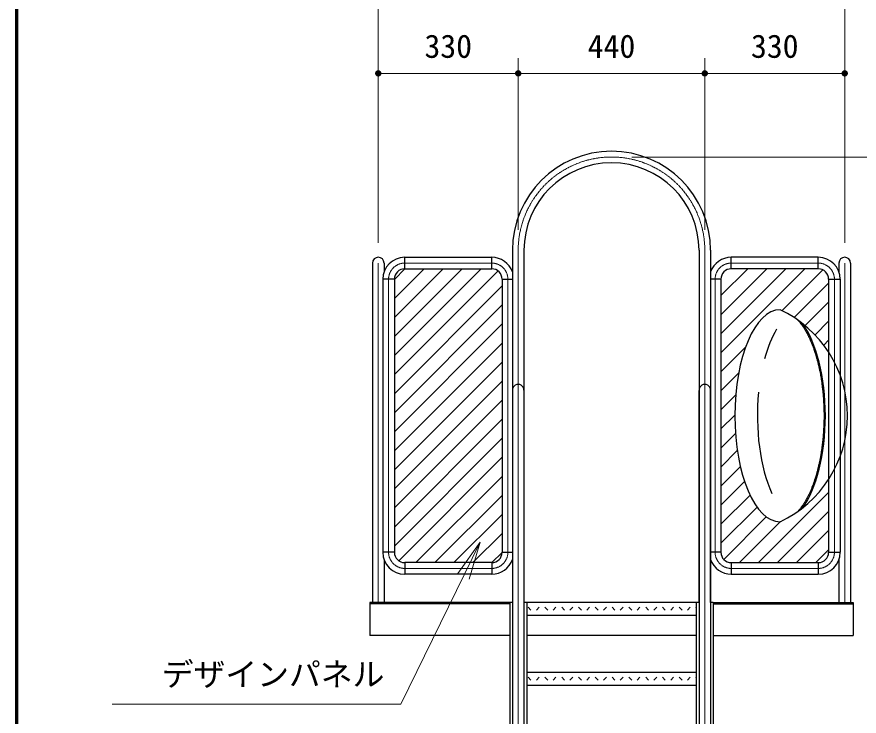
# Model space of a CAD drawing. Units: millimetres at full size, sheet at 1:30. Extents: x 450 to 12150, y 450 to 8460.
# Drawn here: x 450 to 2436, y 4122 to 5771 of the extents above; entities that cross this region are included whole.
import ezdxf
from ezdxf.enums import TextEntityAlignment as Align

# ---------------------------------------------------------------- set-up
doc = ezdxf.new("R2010")
doc.units = ezdxf.units.MM
doc.header["$LTSCALE"] = 30
doc.linetypes.add('USER1', pattern=[0.3, 0.2, -0.025, 0.05, -0.025])
for name, color, linetype, lineweight in [('D-BMK\u3000構造物基準線(中心線等)', 2, 'USER1', 13), ('D-STR-DIM\u3000寸法線、寸法値', 7, 'Continuous', 13), ('D-STR-HTXT\u3000旗上げ', 7, 'Continuous', 13), ('D-STR\u3000構造物外形線', 1, 'Continuous', 25), ('D-TTL', 7, 'Continuous', 70)]:
    doc.layers.add(name, color=color, linetype=linetype, lineweight=lineweight)
doc.styles.add('ＭＳ ゴシック', font='')
doc.styles.get('ＭＳ ゴシック').set_extended_font_data('MS Gothic')

# ---------------------------------------------------------------- blocks, each defined once
blk = doc.blocks.new('filled_dot')
at = {"color": 0, "linetype": 'Continuous', "lineweight": -2, "const_width": 1.25}
blk.add_lwpolyline([(-0.625, 0, 1), (0.625, 0, 1)], format="xyb", close=True, dxfattribs=at)
blk = doc.blocks.new('open_arrow')
at = {"color": 0, "linetype": 'Continuous', "lineweight": -2}
blk.add_lwpolyline([(7.5, 1.25), (0, 0), (7.5, -1.25)], dxfattribs=at)

msp = doc.modelspace()

# ---------------------------------------------------------------- linework, layer by layer
at = {"layer": 'D-BMK\u3000構造物基準線(中心線等)'}
for p, q in [((1632.28, 5220.17), (1632.28, 3620.5)), ((2072.28, 5220.17), (2072.28, 3620.5)), ((1302.28, 5190.17), (1302.28, 4390.17)), ((1364.69, 5190.17), (1569.87, 5190.17)), ((2339.87, 5190.17), (2134.69, 5190.17)), ((2402.28, 5190.17), (2402.28, 4390.17)), ((1326.59, 5152.07), (1326.59, 4508.27)), ((1607.97, 5152.07), (1607.97, 4508.27)), ((2096.59, 5152.07), (2096.59, 4508.27)), ((2377.97, 5152.07), (2377.97, 4508.27)), ((1569.87, 4470.17), (1364.69, 4470.17)), ((2134.69, 4470.17), (2339.87, 4470.17))]:
    msp.add_line(p, q, dxfattribs=at)
for centre, radius, start, end in [((1852.28, 5220.17), 220, 0, 180), ((1364.69, 5152.07), 38.1, 90, 180), ((1569.87, 5152.07), 38.1, 0, 90), ((2134.69, 5152.07), 38.1, 90, 180), ((2339.87, 5152.07), 38.1, 0, 90), ((1364.69, 4508.27), 38.1, 180, 270), ((1569.87, 4508.27), 38.1, 270, 0), ((2134.69, 4508.27), 38.1, 180, 270), ((2339.87, 4508.27), 38.1, 270, 0)]:
    msp.add_arc(centre, radius, start, end, dxfattribs=at)
at = {"layer": 'D-STR-DIM\u3000寸法線、寸法値'}
for p, q in [((1302.28, 5251.77), (1302.28, 5871.02)), ((2402.28, 5251.77), (2402.28, 5871.02)), ((1302.28, 5238.17), (1302.28, 5673.38)), ((1632.28, 5268.17), (1632.28, 5673.38)), ((1632.28, 5268.17), (1632.28, 5673.38)), ((2072.28, 5268.17), (2072.28, 5673.38)), ((2072.28, 5268.17), (2072.28, 5673.38)), ((2402.28, 5238.17), (2402.28, 5673.38)), ((1632.28, 5637.38), (1302.28, 5637.38)), ((1632.28, 5637.38), (2072.28, 5637.38)), ((2072.28, 5637.38), (2402.28, 5637.38)), ((1900.28, 5440.17), (2783.85, 5440.17)), ((1900.28, 5440.17), (3045.12, 5440.17))]:
    msp.add_line(p, q, dxfattribs=at)
at = {"layer": 'D-STR-HTXT\u3000旗上げ'}
msp.add_lwpolyline([(1542.93, 4532.05), (1355.4, 4149.96), (1343.4, 4149.96), (674.7, 4149.96), (1009.05, 4149.96)], dxfattribs=at)
at = {"layer": 'D-STR\u3000構造物外形線'}
for p, q in [((1618.68, 5220.17), (1618.68, 3620.5)), ((1645.88, 5220.17), (1645.88, 3620.5)), ((2058.68, 5220.17), (2058.68, 3620.5)), ((2085.88, 5220.17), (2085.88, 3620.5)), ((1288.68, 5190.17), (1288.68, 4390.17)), ((1315.88, 5190.17), (1315.88, 5169.12)), ((1364.69, 5203.77), (1569.87, 5203.77)), ((1364.69, 5176.57), (1364.69, 5203.77)), ((1569.87, 5176.57), (1569.87, 5203.77)), ((2339.87, 5203.77), (2134.69, 5203.77)), ((2134.69, 5176.57), (2134.69, 5203.77)), ((2339.87, 5176.57), (2339.87, 5203.77)), ((2388.68, 5190.17), (2388.68, 5169.12)), ((2415.88, 5190.17), (2415.88, 4390.17)), ((1340.19, 5151.53), (1365.23, 5176.57)), ((1340.19, 5106.63), (1410.13, 5176.57)), ((1340.19, 5061.72), (1455.03, 5176.57)), ((1340.19, 5016.82), (1499.93, 5176.57)), ((1340.19, 4971.92), (1544.84, 5176.57)), ((1340.19, 4927.02), (1584.72, 5171.56)), ((1364.36, 5176.57), (1569.87, 5176.57)), ((2110.19, 5113.3), (2173.45, 5176.57)), ((2110.19, 5068.4), (2218.35, 5176.57)), ((2110.19, 5023.5), (2263.26, 5176.57)), ((2110.19, 4978.6), (2308.16, 5176.57)), ((2340.2, 5176.57), (2134.69, 5176.57)), ((2254.49, 5078), (2350.59, 5174.1)), ((1312.99, 5152.07), (1312.99, 4508.27)), ((1340.19, 5152.07), (1312.99, 5152.07)), ((1340.19, 5152.07), (1340.19, 4508.27)), ((1594.37, 5152.07), (1594.37, 4508.27)), ((1594.37, 5152.07), (1618.68, 5152.07)), ((2110.19, 5152.07), (2085.88, 5152.07)), ((2110.19, 5152.07), (2110.19, 4508.27)), ((2364.37, 5152.07), (2364.37, 4508.27)), ((2364.37, 5152.07), (2391.57, 5152.07)), ((2391.57, 5152.07), (2391.57, 4508.27)), ((1340.19, 4882.12), (1594.37, 5136.3)), ((2283.1, 5061.71), (2364.37, 5142.98)), ((1340.19, 4837.22), (1594.37, 5091.4)), ((2308.94, 5042.65), (2364.37, 5098.08)), ((1340.19, 4792.32), (1594.37, 5046.5)), ((2332.17, 5020.98), (2364.37, 5053.18)), ((2352.8, 4996.71), (2364.37, 5008.28)), ((1340.19, 4747.42), (1594.37, 5001.6)), ((2110.19, 4933.7), (2168.32, 4991.83)), ((1340.19, 4702.51), (1594.37, 4956.7)), ((2110.19, 4888.8), (2152, 4930.61)), ((1340.19, 4657.61), (1594.37, 4911.8)), ((1618.68, 4890.05), (1618.68, 4390.17)), ((1645.88, 4890.01), (1645.88, 4390.17)), ((2058.68, 4390.17), (2058.68, 4890.01)), ((2085.88, 4390.17), (2085.88, 4890.05)), ((1340.19, 4612.71), (1594.37, 4866.9)), ((2110.19, 4843.9), (2145.04, 4878.75)), ((2110.19, 4799), (2143.01, 4831.82)), ((1340.19, 4567.81), (1594.37, 4821.99)), ((2110.19, 4754.09), (2144.51, 4788.42)), ((1340.19, 4522.91), (1594.37, 4777.09)), ((2110.19, 4709.19), (2148.95, 4747.95)), ((1350.49, 4488.31), (1594.37, 4732.19)), ((2110.19, 4664.29), (2156.1, 4710.2)), ((1390.85, 4483.77), (1594.37, 4687.29)), ((2110.19, 4619.39), (2165.99, 4675.19)), ((2199.07, 4483.77), (2364.37, 4649.07)), ((1435.75, 4483.77), (1594.37, 4642.39)), ((2110.19, 4574.49), (2178.88, 4643.19)), ((2110.19, 4529.59), (2195.47, 4614.87)), ((1480.65, 4483.77), (1594.37, 4597.49)), ((2116.91, 4491.41), (2217.38, 4591.88)), ((2243.98, 4483.77), (2364.37, 4604.17)), ((2154.17, 4483.77), (2251.1, 4580.7)), ((1525.55, 4483.77), (1594.37, 4552.59)), ((2288.88, 4483.77), (2364.37, 4559.26)), ((2333.78, 4483.77), (2364.37, 4514.36)), ((1340.19, 4508.27), (1312.99, 4508.27)), ((1315.88, 4491.22), (1315.88, 4390.17)), ((1570.46, 4483.78), (1594.36, 4507.68)), ((1594.37, 4508.27), (1618.68, 4508.27)), ((2110.19, 4508.27), (2085.88, 4508.27)), ((2364.37, 4508.27), (2391.57, 4508.27)), ((2388.68, 4491.22), (2388.68, 4390.17)), ((1569.87, 4483.77), (1364.69, 4483.77)), ((1364.69, 4483.77), (1364.69, 4456.57)), ((1569.87, 4483.77), (1569.87, 4456.57)), ((2134.69, 4483.77), (2339.87, 4483.77)), ((2134.69, 4483.77), (2134.69, 4456.57)), ((2339.87, 4483.77), (2339.87, 4456.57)), ((1569.87, 4456.57), (1364.69, 4456.57)), ((2134.69, 4456.57), (2339.87, 4456.57)), ((1282.28, 4390.17), (1282.28, 4311.97)), ((1612.28, 4390.17), (1282.28, 4390.17)), ((1612.28, 4390.17), (1612.28, 3090.17)), ((1618.68, 4390.17), (1612.28, 4390.17)), ((2058.68, 4390.17), (1645.88, 4390.17)), ((1652.28, 4390.17), (1652.28, 3090.17)), ((2052.28, 4390.17), (2052.28, 3090.17)), ((2092.28, 4390.17), (2085.88, 4390.17)), ((2092.28, 4390.17), (2092.28, 3090.17)), ((2092.28, 4390.17), (2422.28, 4390.17)), ((2422.28, 4390.17), (2422.28, 4311.97)), ((1612.28, 4386.97), (1282.28, 4386.97)), ((1662.43, 4372.03), (1655.72, 4378.75)), ((1675.03, 4372.03), (1681.75, 4378.75)), ((1702.03, 4372.03), (1695.31, 4378.75)), ((1714.63, 4372.03), (1721.35, 4378.75)), ((1741.63, 4372.03), (1734.91, 4378.75)), ((1754.23, 4372.03), (1760.95, 4378.75)), ((1781.23, 4372.03), (1774.51, 4378.75)), ((1793.83, 4372.03), (1800.54, 4378.75)), ((1820.83, 4372.03), (1814.11, 4378.75)), ((1833.42, 4372.03), (1840.14, 4378.75)), ((1860.42, 4372.03), (1853.71, 4378.75)), ((1873.02, 4372.03), (1879.74, 4378.75)), ((1900.02, 4372.03), (1893.3, 4378.75)), ((1912.62, 4372.03), (1919.34, 4378.75)), ((1939.62, 4372.03), (1932.9, 4378.75)), ((1952.22, 4372.03), (1958.93, 4378.75)), ((1979.22, 4372.03), (1972.5, 4378.75)), ((1991.82, 4372.03), (1998.53, 4378.75)), ((2018.82, 4372.03), (2012.1, 4378.75)), ((2031.41, 4372.03), (2038.13, 4378.75)), ((2052.28, 4378.17), (2051.7, 4378.75)), ((2092.28, 4386.97), (2422.28, 4386.97)), ((1652.28, 4360.17), (2052.28, 4360.17)), ((1612.28, 4311.97), (1282.28, 4311.97)), ((2052.28, 4311.97), (1652.28, 4311.97)), ((2092.28, 4311.97), (2422.28, 4311.97)), ((2052.28, 4225.17), (1652.28, 4225.17)), ((1662.43, 4207.03), (1655.72, 4213.75)), ((1675.03, 4207.03), (1681.75, 4213.75)), ((1702.03, 4207.03), (1695.31, 4213.75)), ((1714.63, 4207.03), (1721.35, 4213.75)), ((1741.63, 4207.03), (1734.91, 4213.75)), ((1754.23, 4207.03), (1760.95, 4213.75)), ((1781.23, 4207.03), (1774.51, 4213.75)), ((1793.83, 4207.03), (1800.54, 4213.75)), ((1820.83, 4207.03), (1814.11, 4213.75)), ((1833.42, 4207.03), (1840.14, 4213.75)), ((1860.42, 4207.03), (1853.71, 4213.75)), ((1873.02, 4207.03), (1879.74, 4213.75)), ((1900.02, 4207.03), (1893.3, 4213.75)), ((1912.62, 4207.03), (1919.34, 4213.75)), ((1939.62, 4207.03), (1932.9, 4213.75)), ((1952.22, 4207.03), (1958.93, 4213.75)), ((1979.22, 4207.03), (1972.5, 4213.75)), ((1991.82, 4207.03), (1998.53, 4213.75)), ((2018.82, 4207.03), (2012.1, 4213.75)), ((2031.41, 4207.03), (2038.13, 4213.75)), ((2052.28, 4213.17), (2051.7, 4213.75)), ((1652.28, 4195.17), (2052.28, 4195.17))]:
    msp.add_line(p, q, dxfattribs=at)
for centre, radius, start, end in [((1852.28, 5220.17), 233.6, 0, 180), ((1852.28, 5220.17), 206.4, 0, 180), ((1302.28, 5190.17), 13.6, 90, 180), ((1302.28, 5190.17), 13.6, 0, 90), ((1364.69, 5152.07), 51.7, 90, 180), ((1569.87, 5152.07), 51.7, 19.25343, 90), ((2134.69, 5152.07), 51.7, 90, 160.74657), ((2339.87, 5152.07), 51.7, 0, 90), ((2402.28, 5190.17), 13.6, 90, 180), ((2402.28, 5190.17), 13.6, 0, 90), ((1364.69, 5152.07), 24.5, 90, 180), ((1569.87, 5152.07), 24.5, 0, 90), ((2134.69, 5152.07), 24.5, 90, 180), ((2339.87, 5152.07), 24.5, 0, 90), ((2132.32, 4830.17), 276.31, 295.16159, 64.83841), ((1632.28, 4890.45), 13.6, 359.84514, 180.15486), ((2072.28, 4890.45), 13.6, 359.84514, 180.15486), ((1364.69, 4508.27), 51.7, 180, 270), ((1364.69, 4508.27), 24.5, 180, 270), ((1569.87, 4508.27), 24.5, 270, 0), ((1569.87, 4508.27), 51.7, 270, 340.74657), ((2134.69, 4508.27), 51.7, 199.25343, 270), ((2134.69, 4508.27), 24.5, 180, 270), ((2339.87, 4508.27), 24.5, 270, 0), ((2339.87, 4508.27), 51.7, 270, 0)]:
    msp.add_arc(centre, radius, start, end, dxfattribs=at)
for centre, start_param, end_param in [((2249.8, 4830.17), 3.1415927, 6.2831853), ((2249.8, 4830.17), 0.512794, 2.6287986), ((2303.17, 4830.17), 3.7601642, 4.1458824), ((2303.17, 4830.17), 4.4896401, 5.5329466)]:
    msp.add_ellipse(centre, major_axis=(0, -250.09), ratio=0.426998, start_param=start_param, end_param=end_param, dxfattribs=at)
msp.add_open_spline([(2290.92, 5056.43), (2291.53, 5055.79), (2293.33, 5053.84), (2293.91, 5053.18), (2294.5, 5052.51), (2296.23, 5050.47), (2296.79, 5049.78), (2297.38, 5049.07), (2299.08, 5046.9), (2299.63, 5046.17), (2300.21, 5045.4), (2301.91, 5043.05), (2302.48, 5042.27), (2302.54, 5042.19), (2302.71, 5041.94), (2302.77, 5041.86), (2302.83, 5041.78), (2303, 5041.53), (2303.06, 5041.45), (2303.11, 5041.37), (2303.28, 5041.12), (2303.34, 5041.04), (2303.4, 5040.96), (2303.57, 5040.71), (2303.63, 5040.63), (2304.15, 5039.85), (2305.73, 5037.51), (2306.24, 5036.72), (2306.75, 5035.93), (2308.23, 5033.56), (2308.71, 5032.76), (2309.21, 5031.93), (2310.68, 5029.41), (2311.15, 5028.57), (2311.67, 5027.66), (2313.16, 5024.9), (2313.66, 5023.99), (2313.77, 5023.78), (2314.11, 5023.14), (2314.22, 5022.93), (2314.33, 5022.72), (2314.67, 5022.08), (2314.78, 5021.87), (2314.89, 5021.66), (2315.22, 5021.01), (2315.33, 5020.8), (2315.44, 5020.59), (2315.77, 5019.95), (2315.87, 5019.74), (2316.3, 5018.9), (2317.56, 5016.38), (2317.97, 5015.53), (2318.37, 5014.72), (2319.53, 5012.25), (2319.9, 5011.42), (2320.29, 5010.57), (2321.42, 5008), (2321.79, 5007.14), (2322.19, 5006.2), (2323.37, 5003.37), (2323.76, 5002.42), (2323.91, 5002.05), (2324.37, 5000.92), (2324.52, 5000.54), (2324.67, 5000.16), (2325.13, 4999), (2325.29, 4998.62), (2325.44, 4998.23), (2325.89, 4997.07), (2326.04, 4996.69), (2326.19, 4996.31), (2326.63, 4995.18), (2326.77, 4994.81), (2327.09, 4993.97), (2328.05, 4991.45), (2328.35, 4990.61), (2328.65, 4989.81), (2329.5, 4987.41), (2329.78, 4986.61), (2330.06, 4985.79), (2330.89, 4983.32), (2331.16, 4982.49), (2331.45, 4981.58), (2332.32, 4978.84), (2332.6, 4977.93), (2332.78, 4977.36), (2333.3, 4975.66), (2333.47, 4975.09), (2333.65, 4974.5), (2334.19, 4972.73), (2334.36, 4972.13), (2334.54, 4971.54), (2335.07, 4969.77), (2335.24, 4969.18), (2335.4, 4968.62), (2335.9, 4966.93), (2336.06, 4966.37), (2336.28, 4965.58), (2336.94, 4963.24), (2337.16, 4962.45), (2337.36, 4961.73), (2337.94, 4959.54), (2338.13, 4958.81), (2338.32, 4958.08), (2338.87, 4955.87), (2339.05, 4955.13), (2339.24, 4954.32), (2339.81, 4951.89), (2340, 4951.08), (2340.18, 4950.33), (2340.69, 4948.08), (2340.85, 4947.33), (2341.03, 4946.52), (2341.57, 4944.11), (2341.74, 4943.3), (2341.92, 4942.48), (2342.45, 4940.02), (2342.63, 4939.2), (2342.8, 4938.41), (2343.3, 4936.02), (2343.46, 4935.22), (2343.74, 4933.87), (2344.55, 4929.8), (2344.81, 4928.45), (2345.05, 4927.2), (2345.73, 4923.43), (2345.94, 4922.18), (2346.16, 4920.91), (2346.76, 4917.11), (2346.95, 4915.84), (2347.16, 4914.44), (2347.75, 4910.25), (2347.94, 4908.85), (2348.09, 4907.77), (2348.51, 4904.53), (2348.65, 4903.45), (2348.8, 4902.32), (2349.22, 4898.91), (2349.36, 4897.78), (2349.5, 4896.65), (2349.91, 4893.27), (2350.04, 4892.14), (2350.16, 4891.08), (2350.52, 4887.9), (2350.64, 4886.83), (2350.76, 4885.68), (2351.12, 4882.21), (2351.23, 4881.05), (2351.33, 4879.99), (2351.61, 4876.79), (2351.7, 4875.72), (2351.78, 4874.65), (2352.01, 4871.41), (2352.08, 4870.34), (2352.15, 4869.15), (2352.35, 4865.57), (2352.41, 4864.38), (2352.48, 4863.02), (2352.66, 4858.92), (2352.72, 4857.56), (2352.78, 4856.09), (2352.96, 4851.7), (2353.01, 4850.24), (2353.06, 4848.79), (2353.21, 4844.45), (2353.25, 4843), (2353.29, 4841.68), (2353.39, 4837.73), (2353.42, 4836.42), (2353.44, 4835.49), (2353.48, 4832.7), (2353.49, 4831.78), (2353.5, 4830.93), (2353.51, 4828.39), (2353.5, 4827.55), (2353.5, 4826.7), (2353.46, 4824.16), (2353.45, 4823.31), (2353.43, 4822.38), (2353.36, 4819.57), (2353.33, 4818.64), (2353.28, 4817.05), (2353.11, 4812.28), (2353.04, 4810.69), (2352.97, 4808.94), (2352.74, 4803.69), (2352.66, 4801.94), (2352.58, 4800.22), (2352.32, 4795.06), (2352.22, 4793.33), (2352.14, 4791.83), (2351.87, 4787.33), (2351.78, 4785.83), (2351.74, 4785.16), (2351.6, 4783.16), (2351.55, 4782.49), (2351.5, 4781.89), (2351.35, 4780.07), (2351.3, 4779.46), (2351.24, 4778.86), (2351.07, 4777.05), (2351, 4776.45), (2350.94, 4775.79), (2350.72, 4773.81), (2350.65, 4773.15), (2350.44, 4771.42), (2349.82, 4766.26), (2349.61, 4764.53), (2349.36, 4762.57), (2348.59, 4756.69), (2348.33, 4754.73), (2348.07, 4752.81), (2347.28, 4747.07), (2347.01, 4745.16), (2346.78, 4743.58), (2346.07, 4738.84), (2345.83, 4737.26), (2345.76, 4736.84), (2345.56, 4735.6), (2345.49, 4735.19), (2345.43, 4734.81), (2345.23, 4733.68), (2345.16, 4733.31), (2345.09, 4732.93), (2344.88, 4731.81), (2344.81, 4731.44), (2344.73, 4731.04), (2344.49, 4729.83), (2344.41, 4729.43), (2344.04, 4727.69), (2342.92, 4722.47), (2342.54, 4720.73), (2342.08, 4718.66), (2340.67, 4712.48), (2340.19, 4710.42), (2339.73, 4708.42), (2338.31, 4702.43), (2337.82, 4700.44), (2337.44, 4698.9), (2336.27, 4694.3), (2335.87, 4692.76), (2335.82, 4692.56), (2335.66, 4691.97), (2335.6, 4691.77), (2335.55, 4691.59), (2335.4, 4691.04), (2335.34, 4690.86), (2335.29, 4690.67), (2335.13, 4690.13), (2335.08, 4689.95), (2335.02, 4689.76), (2334.85, 4689.18), (2334.78, 4688.99), (2334.25, 4687.36), (2332.65, 4682.48), (2332.1, 4680.86), (2331.41, 4678.82), (2329.29, 4672.73), (2328.57, 4670.71), (2327.88, 4668.76), (2325.78, 4662.94), (2325.06, 4661), (2324.55, 4659.64), (2322.96, 4655.57), (2322.44, 4654.22), (2322.42, 4654.17), (2322.36, 4654.03), (2322.34, 4653.98), (2322.32, 4653.93), (2322.26, 4653.8), (2322.24, 4653.75), (2322.22, 4653.71), (2322.17, 4653.58), (2322.15, 4653.54), (2322.13, 4653.49), (2322.07, 4653.36), (2322.05, 4653.32), (2321.58, 4652.31), (2320.19, 4649.28), (2319.7, 4648.28), (2319.14, 4647.12), (2317.41, 4643.68), (2316.82, 4642.53), (2316.22, 4641.36), (2314.38, 4637.85), (2313.76, 4636.69), (2313.19, 4635.62), (2311.45, 4632.42), (2310.86, 4631.36), (2310.42, 4630.57), (2309.08, 4628.19), (2308.62, 4627.41), (2308.2, 4626.7), (2306.91, 4624.57), (2306.46, 4623.87), (2305.99, 4623.14), (2304.55, 4620.98), (2304.06, 4620.27), (2303.47, 4619.43), (2301.67, 4616.95), (2301.08, 4616.12), (2301.01, 4616.02), (2300.8, 4615.74), (2300.74, 4615.65), (2300.67, 4615.56), (2300.46, 4615.28), (2300.39, 4615.18), (2300.32, 4615.09), (2300.11, 4614.8), (2300.03, 4614.71), (2299.96, 4614.61), (2299.75, 4614.33), (2299.68, 4614.24), (2299.27, 4613.7), (2298.03, 4612.09), (2297.61, 4611.56), (2297.19, 4611.04), (2295.92, 4609.49), (2295.49, 4608.98), (2295.06, 4608.47), (2293.73, 4606.95), (2293.28, 4606.45), (2292.81, 4605.94), (2291.4, 4604.41), (2290.92, 4603.91)], degree=3, knots=[0, 0, 0, 0, 1, 1, 1, 2, 2, 2, 3, 3, 3, 4, 4, 4, 5, 5, 5, 6, 6, 6, 7, 7, 7, 8, 8, 8, 9, 9, 9, 10, 10, 10, 11, 11, 11, 12, 12, 12, 13, 13, 13, 14, 14, 14, 15, 15, 15, 16, 16, 16, 17, 17, 17, 18, 18, 18, 19, 19, 19, 20, 20, 20, 21, 21, 21, 22, 22, 22, 23, 23, 23, 24, 24, 24, 25, 25, 25, 26, 26, 26, 27, 27, 27, 28, 28, 28, 29, 29, 29, 30, 30, 30, 31, 31, 31, 32, 32, 32, 33, 33, 33, 34, 34, 34, 35, 35, 35, 36, 36, 36, 37, 37, 37, 38, 38, 38, 39, 39, 39, 40, 40, 40, 41, 41, 41, 42, 42, 42, 43, 43, 43, 44, 44, 44, 45, 45, 45, 46, 46, 46, 47, 47, 47, 48, 48, 48, 49, 49, 49, 50, 50, 50, 51, 51, 51, 52, 52, 52, 53, 53, 53, 54, 54, 54, 55, 55, 55, 56, 56, 56, 57, 57, 57, 58, 58, 58, 59, 59, 59, 60, 60, 60, 61, 61, 61, 62, 62, 62, 63, 63, 63, 64, 64, 64, 65, 65, 65, 66, 66, 66, 67, 67, 67, 68, 68, 68, 69, 69, 69, 70, 70, 70, 71, 71, 71, 72, 72, 72, 73, 73, 73, 74, 74, 74, 75, 75, 75, 76, 76, 76, 77, 77, 77, 78, 78, 78, 79, 79, 79, 80, 80, 80, 81, 81, 81, 82, 82, 82, 83, 83, 83, 84, 84, 84, 85, 85, 85, 86, 86, 86, 87, 87, 87, 88, 88, 88, 89, 89, 89, 90, 90, 90, 91, 91, 91, 92, 92, 92, 93, 93, 93, 94, 94, 94, 95, 95, 95, 96, 96, 96, 97, 97, 97, 98, 98, 98, 99, 99, 99, 100, 100, 100, 101, 101, 101, 102, 102, 102, 103, 103, 103, 104, 104, 104, 105, 105, 105, 106, 106, 106, 107, 107, 107, 108, 108, 108, 108], dxfattribs=at)
at = {"layer": 'D-TTL'}
msp.add_lwpolyline([(450, 450), (450, 8460), (12150, 8460), (12150, 450)], close=True, dxfattribs=at)

# ---------------------------------------------------------------- block references
at = {"layer": 'D-STR-DIM\u3000寸法線、寸法値', "xscale": 6, "yscale": 6}
for p in [(1302.28, 5637.38), (1632.28, 5637.38), (2072.28, 5637.38)]:
    msp.add_blockref('filled_dot', p, dxfattribs=at)
at = {"layer": 'D-STR-DIM\u3000寸法線、寸法値', "xscale": 6, "yscale": 6, "rotation": 180}
for p in [(1632.28, 5637.38), (2072.28, 5637.38), (2402.28, 5637.38)]:
    msp.add_blockref('filled_dot', p, dxfattribs=at)
at = {"layer": 'D-STR-HTXT\u3000旗上げ', "xscale": 12, "yscale": 12, "rotation": 243.9}
msp.add_blockref('open_arrow', (1542.93, 4532.05), dxfattribs=at)

# ---------------------------------------------------------------- texts
at = {"layer": 'D-STR-DIM\u3000寸法線、寸法値', "style": 'ＭＳ ゴシック'}
for s, p in [('330', (1467.28, 5701.51)), ('440', (1852.28, 5701.51)), ('330', (2237.28, 5701.51))]:
    msp.add_text(s, height=54.99, dxfattribs=at).set_placement(p, align=Align.MIDDLE_CENTER)
at = {"layer": 'D-STR-HTXT\u3000旗上げ', "style": 'ＭＳ ゴシック'}
msp.add_text('デザインパネル', height=54.99, dxfattribs=at).set_placement((1316.77, 4176.59), align=Align.BOTTOM_RIGHT)

doc.saveas('drawing.dxf')
